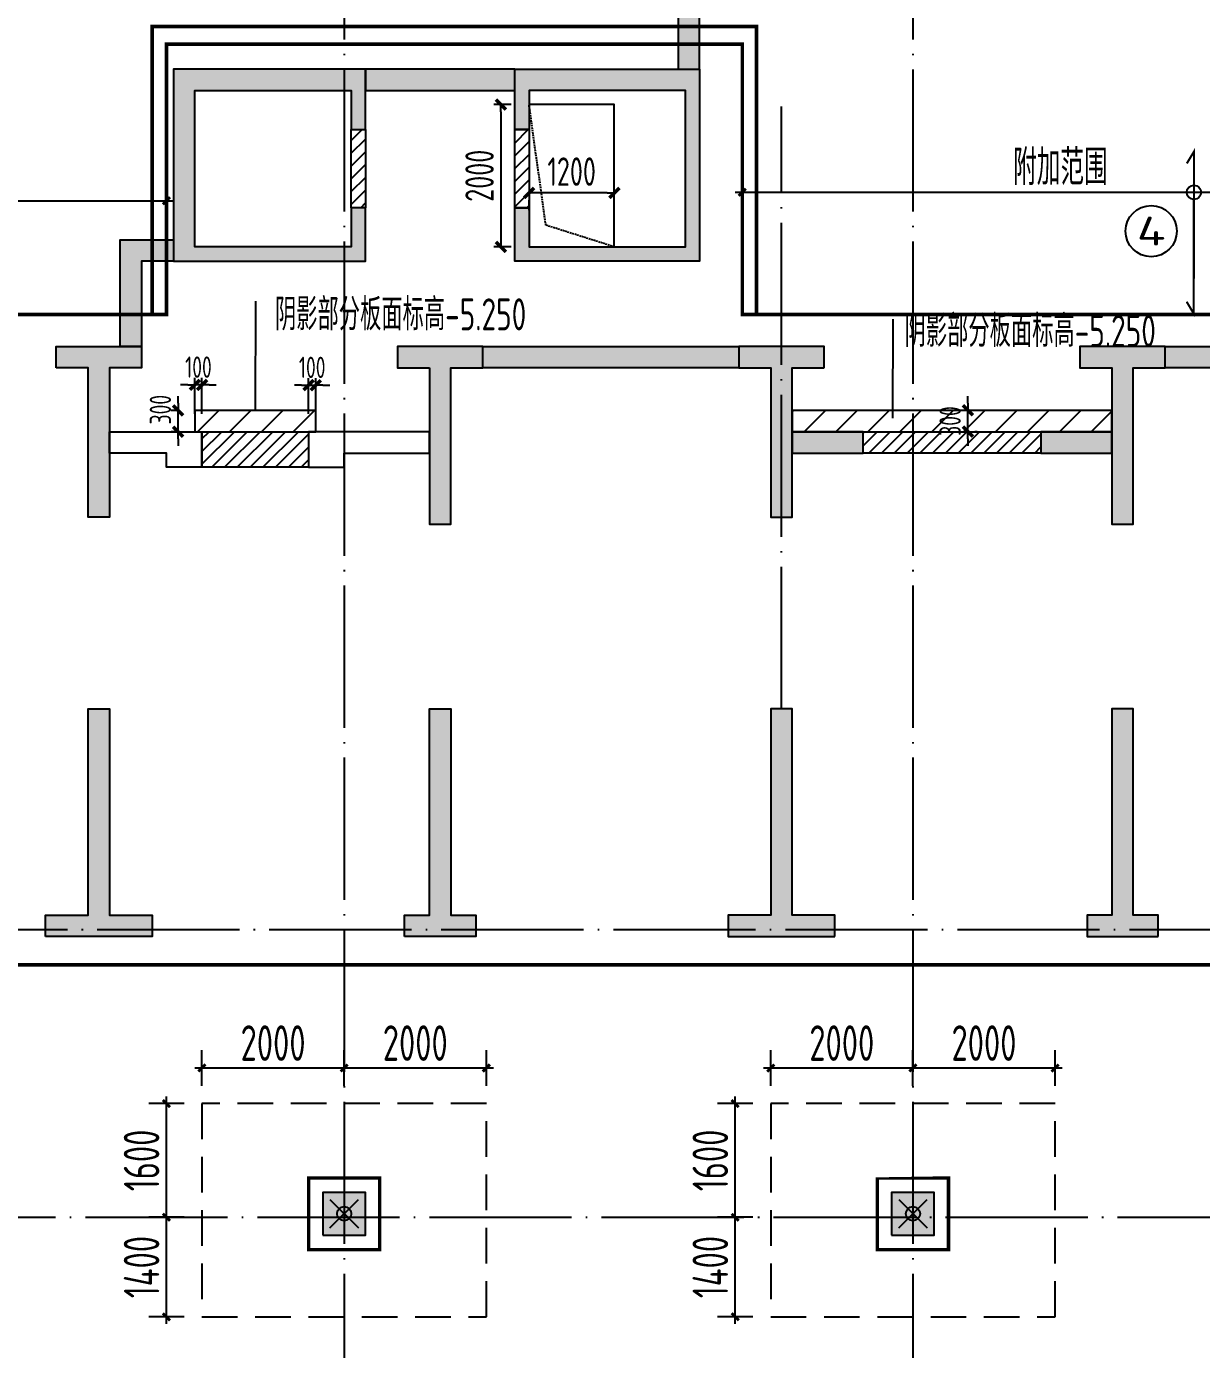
# Model space of a CAD drawing. Extents: x -57409 to 252654, y -8259 to 229119.
# Drawn here: x 177709 to 194238, y 191002 to 209613 of the extents above; entities that cross this region are included whole.
import ezdxf
from ezdxf.enums import TextEntityAlignment as Align

# ---------------------------------------------------------------- set-up
doc = ezdxf.new("R2010")
doc.units = 0
doc.header["$LTSCALE"] = 100
doc.header["$PDMODE"] = 35
doc.header["$PDSIZE"] = 200
for name, pattern in [('DASH', [0.35, 0.25, -0.1]), ('DASHED', [0.75, 0.5, -0.25]), ('DOTE', [2.4200000000000004, 2, -0.2, 0.02, -0.2])]:
    doc.linetypes.add(name, pattern=pattern)
doc.layers.get('0').update_dxf_attribs({"linetype": 'CONTINUOUS'})
doc.layers.get('Defpoints').update_dxf_attribs({"linetype": 'CONTINUOUS'})
for name, color, linetype in [('1508', 2, 'CONTINUOUS'), ('B-TEXT', 3, 'CONTINUOUS'), ('codim', 7, 'CONTINUOUS'), ('COLU', 7, 'CONTINUOUS'), ('CT', 2, 'CONTINUOUS'), ('DIM', 3, 'CONTINUOUS'), ('dim-wall', 7, 'CONTINUOUS'), ('dote', 253, 'DOTE'), ('fd', 2, 'CONTINUOUS'), ('h填实-主楼', 254, 'CONTINUOUS'), ('h填实-柱墙', 254, 'CONTINUOUS'), ('h斜线-墙', 7, 'CONTINUOUS'), ('JSK', 4, 'CONTINUOUS'), ('MK门框', 6, 'CONTINUOUS'), ('WALL', 3, 'CONTINUOUS'), ('wall-主楼', 2, 'CONTINUOUS'), ('wall-开洞', 5, 'CONTINUOUS'), ('Z-AXIS', 3, 'CONTINUOUS'), ('Z-TEXT', 2, 'CONTINUOUS'), ('z柱下板带', 140, 'CONTINUOUS'), ('板底钢筋', 24, 'CONTINUOUS')]:
    doc.layers.add(name, color=color, linetype=linetype)
doc.layers.add('重心计算', color=7, linetype='CONTINUOUS', plot=False)
doc.styles.add('_TCH_AXIS', font='tssdeng.shx', dxfattribs={"width": 0.7, "bigfont": 'tssdchn.shx'})
doc.styles.add('COMPLEX', font='tssdeng.shx', dxfattribs={"width": 0.7, "bigfont": 'tssdchn.shx'})
doc.styles.add('Jgcad-DIM', font='tssdeng.shx', dxfattribs={"width": 0.7, "bigfont": 'tssdchn.shx'})
doc.styles.get("Standard").update_dxf_attribs({"font": 'tssdeng.shx', "width": 0.7, "bigfont": 'tssdchn.shx'})
doc.styles.add('TSSD_Dimension', font='tssdeng.shx', dxfattribs={"width": 0.7})
doc.dimstyles.new('TSSD_100_100$0', dxfattribs={"dimtxt": 300, "dimasz": 100, "dimexe": 100, "dimexo": 250, "dimgap": 100, "dimtad": 1, "dimdec": 0, "dimzin": 0, "dimdsep": 46, "dimtxsty": 'TSSD_Dimension', "dimblk": '_tsdbk', "dimblk1": '_tsdbk', "dimblk2": '_tsdbk', "dimsah": 1, "dimcen": 0, "dimdle": 100, "dimclrt": 7, "dimadec": 0, "dimazin": 0, "dimtfac": 1, "dimtdec": 0, "dimtix": 1, "dimtmove": 2, "dimatfit": 3, "dimldrblk": '_tsdbk', "dimfxl": 1, "dimtolj": 1, "dimtzin": 0, "dimarcsym": 0})
pattern_1 = [(45.00000000000047, (9856.540927073453, 8286.865382204975), (-89.80256121069225, 89.80256121069075), [])]
pattern_2 = [(45, (0, 0), (-224.5064030267288, 224.5064030267288), [])]

# ---------------------------------------------------------------- blocks, each defined once
blk = doc.blocks.new('_ArchTick')
at = {"color": 0, "linetype": 'ByBlock', "const_width": 0.4}
blk.add_lwpolyline([(-0.5, -0.5), (0.5, 0.5)], dxfattribs=at)
blk = doc.blocks.new('*D2142')
at = {"layer": 'codim', "color": 7, "lineweight": -2}
for p, q in [((187927.6411610158, 192862.7230420334), (187427.6411610158, 192862.7230420334)), ((187927.6411610158, 191462.7230420335), (187427.6411610158, 191462.7230420335))]:
    blk.add_line(p, q, dxfattribs=at)
at = {"layer": 'codim', "color": 0, "lineweight": -2}
blk.add_line((187677.6411610158, 191362.7230420335), (187677.6411610158, 192962.7230420334), dxfattribs=at)
at = {"layer": 'Defpoints', "color": 0}
for p in [(187677.6411610158, 192862.7230420334), (188177.6411610158, 192862.7230420334), (188177.6411610158, 191462.7230420335)]:
    blk.add_point(p, dxfattribs=at)
at = {"layer": 'codim', "color": 0, "lineweight": -2, "xscale": 100, "yscale": 100, "zscale": 100}
for p, rotation in [((187677.6411610158, 192862.7230420334), 90), ((187677.6411610158, 191462.7230420335), 270)]:
    blk.add_blockref('_ArchTick', p, dxfattribs=dict(at, rotation=rotation))
at = {"layer": 'codim', "color": 1, "insert": (187327.6411610158, 192162.7230420335), "char_height": 500, "attachment_point": 5, "rotation": 90, "style": 'Jgcad-DIM'}
blk.add_mtext('\\A1;1400', dxfattribs=at)
blk = doc.blocks.new('*D2143')
at = {"layer": 'codim', "color": 0, "lineweight": -2}
blk.add_line((187677.6411610158, 192762.7230420334), (187677.6411610158, 194562.7230420335), dxfattribs=at)
at = {"layer": 'codim', "color": 7, "lineweight": -2}
for p, q in [((187927.6411610158, 194462.7230420335), (187427.6411610158, 194462.7230420335)), ((187927.6411610158, 192862.7230420334), (187427.6411610158, 192862.7230420334))]:
    blk.add_line(p, q, dxfattribs=at)
at = {"layer": 'Defpoints', "color": 0}
for p in [(187677.6411610158, 194462.7230420335), (188177.6411610158, 194462.7230420335), (188177.6411610158, 192862.7230420334)]:
    blk.add_point(p, dxfattribs=at)
at = {"layer": 'codim', "color": 0, "lineweight": -2, "xscale": 100, "yscale": 100, "zscale": 100}
for p, rotation in [((187677.6411610158, 194462.7230420335), 90), ((187677.6411610158, 192862.7230420334), 270)]:
    blk.add_blockref('_ArchTick', p, dxfattribs=dict(at, rotation=rotation))
at = {"layer": 'codim', "color": 1, "insert": (187327.6411610158, 193662.7230420335), "char_height": 500, "attachment_point": 5, "rotation": 90, "style": 'Jgcad-DIM'}
blk.add_mtext('\\A1;1600', dxfattribs=at)
blk = doc.blocks.new('*D2144')
at = {"layer": 'codim', "color": 7, "lineweight": -2}
for p, q in [((188177.6411610158, 194712.7230420335), (188177.6411610158, 195212.7230420335)), ((190177.6411610157, 194712.7230420335), (190177.6411610157, 195212.7230420335))]:
    blk.add_line(p, q, dxfattribs=at)
at = {"layer": 'codim', "color": 0, "lineweight": -2}
blk.add_line((188077.6411610158, 194962.7230420335), (190277.6411610157, 194962.7230420335), dxfattribs=at)
at = {"layer": 'Defpoints', "color": 0}
for p in [(190177.6411610157, 194962.7230420335), (188177.6411610158, 194462.7230420335), (190177.6411610157, 194462.7230420335)]:
    blk.add_point(p, dxfattribs=at)
at = {"layer": 'codim', "color": 0, "lineweight": -2, "xscale": 100, "yscale": 100, "zscale": 100, "rotation": 180}
blk.add_blockref('_ArchTick', (188177.6411610158, 194962.7230420335), dxfattribs=at)
at = {"layer": 'codim', "color": 0, "lineweight": -2, "xscale": 100, "yscale": 100, "zscale": 100}
blk.add_blockref('_ArchTick', (190177.6411610157, 194962.7230420335), dxfattribs=at)
at = {"layer": 'codim', "color": 1, "insert": (189177.6411610158, 195312.7230420335), "char_height": 500, "attachment_point": 5, "style": 'Jgcad-DIM'}
blk.add_mtext('\\A1;2000', dxfattribs=at)
blk = doc.blocks.new('*D2145')
at = {"layer": 'codim', "color": 7, "lineweight": -2}
for p, q in [((190177.6411610157, 194712.7230420335), (190177.6411610157, 195212.7230420335)), ((192177.6411610158, 194712.7230420337), (192177.6411610158, 195212.7230420335))]:
    blk.add_line(p, q, dxfattribs=at)
at = {"layer": 'codim', "color": 0, "lineweight": -2}
blk.add_line((190077.6411610157, 194962.7230420335), (192277.6411610158, 194962.7230420335), dxfattribs=at)
at = {"layer": 'Defpoints', "color": 0}
for p in [(192177.6411610158, 194962.7230420335), (190177.6411610157, 194462.7230420335), (192177.6411610158, 194462.7230420337)]:
    blk.add_point(p, dxfattribs=at)
at = {"layer": 'codim', "color": 0, "lineweight": -2, "xscale": 100, "yscale": 100, "zscale": 100, "rotation": 180}
blk.add_blockref('_ArchTick', (190177.6411610157, 194962.7230420335), dxfattribs=at)
at = {"layer": 'codim', "color": 0, "lineweight": -2, "xscale": 100, "yscale": 100, "zscale": 100}
blk.add_blockref('_ArchTick', (192177.6411610158, 194962.7230420335), dxfattribs=at)
at = {"layer": 'codim', "color": 1, "insert": (191177.6411610158, 195312.7230420335), "char_height": 500, "attachment_point": 5, "style": 'Jgcad-DIM'}
blk.add_mtext('\\A1;2000', dxfattribs=at)
blk = doc.blocks.new('*D2146')
at = {"layer": 'codim', "color": 7, "lineweight": -2}
for p, q in [((179927.6411610147, 192862.723042036), (179427.6411610147, 192862.723042036)), ((179927.6411610147, 191462.7230420362), (179427.6411610147, 191462.7230420362))]:
    blk.add_line(p, q, dxfattribs=at)
at = {"layer": 'codim', "color": 0, "lineweight": -2}
blk.add_line((179677.6411610147, 191362.7230420362), (179677.6411610147, 192962.723042036), dxfattribs=at)
at = {"layer": 'Defpoints', "color": 0}
for p in [(179677.6411610147, 192862.723042036), (180177.6411610147, 192862.723042036), (180177.6411610147, 191462.7230420362)]:
    blk.add_point(p, dxfattribs=at)
at = {"layer": 'codim', "color": 0, "lineweight": -2, "xscale": 100, "yscale": 100, "zscale": 100}
for p, rotation in [((179677.6411610147, 192862.723042036), 90), ((179677.6411610147, 191462.7230420362), 270)]:
    blk.add_blockref('_ArchTick', p, dxfattribs=dict(at, rotation=rotation))
at = {"layer": 'codim', "color": 1, "insert": (179327.6411610147, 192162.7230420361), "char_height": 500, "attachment_point": 5, "rotation": 90, "style": 'Jgcad-DIM'}
blk.add_mtext('\\A1;1400', dxfattribs=at)
blk = doc.blocks.new('*D2147')
at = {"layer": 'codim', "color": 0, "lineweight": -2}
blk.add_line((179677.6411610147, 192762.723042036), (179677.6411610147, 194562.7230420363), dxfattribs=at)
at = {"layer": 'codim', "color": 7, "lineweight": -2}
for p, q in [((179927.6411610147, 194462.7230420363), (179427.6411610147, 194462.7230420363)), ((179927.6411610147, 192862.723042036), (179427.6411610147, 192862.723042036))]:
    blk.add_line(p, q, dxfattribs=at)
at = {"layer": 'Defpoints', "color": 0}
for p in [(179677.6411610147, 194462.7230420363), (180177.6411610147, 194462.7230420363), (180177.6411610147, 192862.723042036)]:
    blk.add_point(p, dxfattribs=at)
at = {"layer": 'codim', "color": 0, "lineweight": -2, "xscale": 100, "yscale": 100, "zscale": 100}
for p, rotation in [((179677.6411610147, 194462.7230420363), 90), ((179677.6411610147, 192862.723042036), 270)]:
    blk.add_blockref('_ArchTick', p, dxfattribs=dict(at, rotation=rotation))
at = {"layer": 'codim', "color": 1, "insert": (179327.6411610147, 193662.7230420361), "char_height": 500, "attachment_point": 5, "rotation": 90, "style": 'Jgcad-DIM'}
blk.add_mtext('\\A1;1600', dxfattribs=at)
blk = doc.blocks.new('*D2148')
at = {"layer": 'codim', "color": 7, "lineweight": -2}
for p, q in [((180177.6411610147, 194712.7230420363), (180177.6411610147, 195212.7230420363)), ((182177.6411610146, 194712.7230420363), (182177.6411610146, 195212.7230420363))]:
    blk.add_line(p, q, dxfattribs=at)
at = {"layer": 'codim', "color": 0, "lineweight": -2}
blk.add_line((180077.6411610147, 194962.7230420363), (182277.6411610146, 194962.7230420363), dxfattribs=at)
at = {"layer": 'Defpoints', "color": 0}
for p in [(182177.6411610146, 194962.7230420363), (180177.6411610147, 194462.7230420363), (182177.6411610146, 194462.7230420363)]:
    blk.add_point(p, dxfattribs=at)
at = {"layer": 'codim', "color": 0, "lineweight": -2, "xscale": 100, "yscale": 100, "zscale": 100, "rotation": 180}
blk.add_blockref('_ArchTick', (180177.6411610147, 194962.7230420363), dxfattribs=at)
at = {"layer": 'codim', "color": 0, "lineweight": -2, "xscale": 100, "yscale": 100, "zscale": 100}
blk.add_blockref('_ArchTick', (182177.6411610146, 194962.7230420363), dxfattribs=at)
at = {"layer": 'codim', "color": 1, "insert": (181177.6411610147, 195312.7230420363), "char_height": 500, "attachment_point": 5, "style": 'Jgcad-DIM'}
blk.add_mtext('\\A1;2000', dxfattribs=at)
blk = doc.blocks.new('*D2149')
at = {"layer": 'codim', "color": 7, "lineweight": -2}
for p, q in [((182177.6411610146, 194712.7230420363), (182177.6411610146, 195212.7230420363)), ((184177.6411610147, 194712.7230420362), (184177.6411610147, 195212.7230420363))]:
    blk.add_line(p, q, dxfattribs=at)
at = {"layer": 'codim', "color": 0, "lineweight": -2}
blk.add_line((182077.6411610146, 194962.7230420363), (184277.6411610147, 194962.7230420363), dxfattribs=at)
at = {"layer": 'Defpoints', "color": 0}
for p in [(184177.6411610147, 194962.7230420363), (182177.6411610146, 194462.7230420363), (184177.6411610147, 194462.7230420362)]:
    blk.add_point(p, dxfattribs=at)
at = {"layer": 'codim', "color": 0, "lineweight": -2, "xscale": 100, "yscale": 100, "zscale": 100, "rotation": 180}
blk.add_blockref('_ArchTick', (182177.6411610146, 194962.7230420363), dxfattribs=at)
at = {"layer": 'codim', "color": 0, "lineweight": -2, "xscale": 100, "yscale": 100, "zscale": 100}
blk.add_blockref('_ArchTick', (184177.6411610147, 194962.7230420363), dxfattribs=at)
at = {"layer": 'codim', "color": 1, "insert": (183177.6411610146, 195312.7230420363), "char_height": 500, "attachment_point": 5, "style": 'Jgcad-DIM'}
blk.add_mtext('\\A1;2000', dxfattribs=at)
blk = doc.blocks.new('_tsdbk')
blk.add_line((-1, 0), (0, 0))
at = {"const_width": 0.5}
blk.add_lwpolyline([(-0.7000000000000001, -0.7000000000000001), (0.7000000000000001, 0.7000000000000001)], dxfattribs=at)
blk = doc.blocks.new('*D2735')
at = {"layer": 'Defpoints', "color": 0}
for p in [(184777.6411610186, 207279.3167105683), (184777.6411610186, 207271.1173894881), (185977.6411610186, 207279.3167105683)]:
    blk.add_point(p, dxfattribs=at)
at = {"layer": 'dim-wall', "color": 0, "lineweight": -2}
for p, q in [((184777.6411610186, 207029.3167105683), (184777.6411610186, 207171.1173894881)), ((185877.6411610186, 207271.1173894881), (184877.6411610186, 207271.1173894881)), ((185977.6411610186, 207029.3167105683), (185977.6411610186, 207171.1173894881))]:
    blk.add_line(p, q, dxfattribs=at)
at = {"layer": 'dim-wall', "color": 0, "lineweight": -2, "xscale": 100, "yscale": 100, "zscale": 100, "rotation": 180}
blk.add_blockref('_tsdbk', (184777.6411610186, 207271.1173894881), dxfattribs=at)
at = {"layer": 'dim-wall', "color": 0, "lineweight": -2, "xscale": 100, "yscale": 100, "zscale": 100}
blk.add_blockref('_tsdbk', (185977.6411610186, 207271.1173894881), dxfattribs=at)
at = {"layer": 'dim-wall', "color": 7, "insert": (185377.6411610186, 207571.1173894881), "char_height": 400, "attachment_point": 5, "style": 'TSSD_Dimension'}
blk.add_mtext('\\A1;1200', dxfattribs=at)
blk = doc.blocks.new('*D2736')
at = {"layer": 'Defpoints', "color": 0}
for p in [(184777.6411610186, 208512.6992255501), (184382.3350782105, 206512.7230420666), (184777.6411610183, 206512.7230420666)]:
    blk.add_point(p, dxfattribs=at)
at = {"layer": 'dim-wall', "color": 0, "lineweight": -2}
for p, q in [((184527.6411610186, 208512.6992255501), (184282.3350782105, 208512.6992255501)), ((184382.3350782105, 208412.6992255501), (184382.3350782105, 206612.7230420666)), ((184527.6411610183, 206512.7230420666), (184282.3350782105, 206512.7230420666))]:
    blk.add_line(p, q, dxfattribs=at)
at = {"layer": 'dim-wall', "color": 0, "lineweight": -2, "xscale": 100, "yscale": 100, "zscale": 100}
for p, rotation in [((184382.3350782105, 208512.6992255501), 90), ((184382.3350782105, 206512.7230420666), 270)]:
    blk.add_blockref('_tsdbk', p, dxfattribs=dict(at, rotation=rotation))
at = {"layer": 'dim-wall', "color": 7, "insert": (184082.3350782105, 207512.7111338083), "char_height": 400, "attachment_point": 5, "rotation": 90, "style": 'TSSD_Dimension'}
blk.add_mtext('\\A1;2000', dxfattribs=at)
blk = doc.blocks.new('*D2926')
at = {"layer": 'Defpoints', "color": 0}
for p in [(181777.5502516009, 204567.6884245728), (181677.6411610187, 203912.7230420701), (181777.5502516009, 203912.72304207)]:
    blk.add_point(p, dxfattribs=at)
at = {"layer": 'DIM', "color": 0, "lineweight": -2}
for p, q in [((181577.6411610187, 204567.6884245728), (181477.6411610187, 204567.6884245728)), ((181677.6411610187, 204162.7230420701), (181677.6411610187, 204667.6884245728)), ((181677.6411610187, 204567.6884245728), (181777.5502516009, 204567.6884245728)), ((181777.5502516009, 204162.72304207), (181777.5502516009, 204667.6884245728)), ((181877.5502516009, 204567.6884245728), (181977.5502516009, 204567.6884245728))]:
    blk.add_line(p, q, dxfattribs=at)
at = {"layer": 'DIM', "color": 0, "lineweight": -2, "xscale": 100, "yscale": 100, "zscale": 100}
blk.add_blockref('_tsdbk', (181677.6411610187, 204567.6884245728), dxfattribs=at)
at = {"layer": 'DIM', "color": 0, "lineweight": -2, "xscale": 100, "yscale": 100, "zscale": 100, "rotation": 180}
blk.add_blockref('_tsdbk', (181777.5502516009, 204567.6884245728), dxfattribs=at)
at = {"layer": 'DIM', "color": 7, "insert": (181727.5957063098, 204817.6884245728), "char_height": 300, "attachment_point": 5, "style": 'TSSD_Dimension'}
blk.add_mtext('\\A1;100', dxfattribs=at)
blk = doc.blocks.new('*D2927')
at = {"layer": 'Defpoints', "color": 0}
for p in [(180077.553705992, 204571.3334985608), (180077.553705992, 203912.7230420685), (180177.6411610177, 203912.6695060404)]:
    blk.add_point(p, dxfattribs=at)
at = {"layer": 'DIM', "color": 0, "lineweight": -2}
for p, q in [((179977.553705992, 204571.3334985608), (179877.553705992, 204571.3334985608)), ((180077.553705992, 204162.7230420685), (180077.553705992, 204671.3334985608)), ((180177.6411610177, 204571.3334985608), (180077.553705992, 204571.3334985608)), ((180177.6411610177, 204162.6695060404), (180177.6411610177, 204671.3334985608)), ((180277.6411610177, 204571.3334985608), (180377.6411610177, 204571.3334985608))]:
    blk.add_line(p, q, dxfattribs=at)
at = {"layer": 'DIM', "color": 0, "lineweight": -2, "xscale": 100, "yscale": 100, "zscale": 100}
blk.add_blockref('_tsdbk', (180077.553705992, 204571.3334985608), dxfattribs=at)
at = {"layer": 'DIM', "color": 0, "lineweight": -2, "xscale": 100, "yscale": 100, "zscale": 100, "rotation": 180}
blk.add_blockref('_tsdbk', (180177.6411610177, 204571.3334985608), dxfattribs=at)
at = {"layer": 'DIM', "color": 7, "insert": (180127.5974335049, 204821.3334985608), "char_height": 300, "attachment_point": 5, "style": 'TSSD_Dimension'}
blk.add_mtext('\\A1;100', dxfattribs=at)
blk = doc.blocks.new('*D2928')
at = {"layer": 'Defpoints', "color": 0}
for p in [(179842.4792333404, 204212.668352464), (180077.553705992, 204212.668352464), (180077.553705992, 203912.7230420685)]:
    blk.add_point(p, dxfattribs=at)
at = {"layer": 'DIM', "color": 0, "lineweight": -2}
for p, q in [((179842.4792333404, 204312.668352464), (179842.4792333404, 204412.668352464)), ((179827.553705992, 204212.668352464), (179742.4792333404, 204212.668352464)), ((179842.4792333404, 203912.7230420685), (179842.4792333404, 204212.668352464)), ((179827.553705992, 203912.7230420685), (179742.4792333404, 203912.7230420685)), ((179842.4792333404, 203812.7230420685), (179842.4792333404, 203712.7230420685))]:
    blk.add_line(p, q, dxfattribs=at)
at = {"layer": 'DIM', "color": 0, "lineweight": -2, "xscale": 100, "yscale": 100, "zscale": 100}
for p, rotation in [((179842.4792333404, 204212.668352464), 270), ((179842.4792333404, 203912.7230420685), 90)]:
    blk.add_blockref('_tsdbk', p, dxfattribs=dict(at, rotation=rotation))
at = {"layer": 'DIM', "color": 7, "insert": (179592.4792333403, 204222.6542866388), "char_height": 300, "attachment_point": 5, "rotation": 90, "style": 'TSSD_Dimension'}
blk.add_mtext('\\A1;300', dxfattribs=at)
blk = doc.blocks.new('*D2929')
at = {"layer": 'Defpoints', "color": 0}
for p in [(190833.6354686798, 204212.6969083165), (190951.1495421724, 204212.6969083165), (190833.6354687847, 203912.7230420688)]:
    blk.add_point(p, dxfattribs=at)
at = {"layer": 'DIM', "color": 0, "lineweight": -2}
for p, q in [((190951.1495421724, 204312.6969083165), (190951.1495421724, 204412.6969083165)), ((190951.1495421724, 203912.7230420688), (190951.1495421724, 204212.6969083165)), ((191083.6354686798, 204212.6969083165), (191051.1495421724, 204212.6969083165)), ((190951.1495421724, 203812.7230420688), (190951.1495421724, 203712.7230420688)), ((191083.6354687847, 203912.7230420688), (191051.1495421724, 203912.7230420688))]:
    blk.add_line(p, q, dxfattribs=at)
at = {"layer": 'DIM', "color": 0, "lineweight": -2, "xscale": 100, "yscale": 100, "zscale": 100}
for p, rotation in [((190951.1495421724, 204212.6969083165), 270), ((190951.1495421724, 203912.7230420688), 90)]:
    blk.add_blockref('_tsdbk', p, dxfattribs=dict(at, rotation=rotation))
at = {"layer": 'DIM', "color": 7, "insert": (190701.1495421724, 204062.7099751927), "char_height": 300, "attachment_point": 5, "rotation": 90, "style": 'TSSD_Dimension'}
blk.add_mtext('\\A1;300', dxfattribs=at)
blk = doc.blocks.new('*D2957')
at = {"layer": 'codim', "color": 7, "lineweight": -2}
for p, q in [((179677.6411610176, 207192.6816912352), (179677.6411610176, 207410.7815844354)), ((170727.6411610177, 206956.6977257298), (170727.6411610177, 206910.7815844354))]:
    blk.add_line(p, q, dxfattribs=at)
at = {"layer": 'codim', "color": 0, "lineweight": -2}
blk.add_line((170627.6411610177, 207160.7815844354), (179777.6411610176, 207160.7815844354), dxfattribs=at)
at = {"layer": 'Defpoints', "color": 0}
for p in [(170727.6411610177, 207206.6977257298), (179677.6411610176, 207160.7815844354), (179677.6411610176, 206942.6816912352)]:
    blk.add_point(p, dxfattribs=at)
at = {"layer": 'codim', "color": 0, "lineweight": -2, "xscale": 100, "yscale": 100, "zscale": 100, "rotation": 180}
blk.add_blockref('_ArchTick', (170727.6411610177, 207160.7815844354), dxfattribs=at)
at = {"layer": 'codim', "color": 0, "lineweight": -2, "xscale": 100, "yscale": 100, "zscale": 100}
blk.add_blockref('_ArchTick', (179677.6411610176, 207160.7815844354), dxfattribs=at)
at = {"layer": 'codim', "color": 1, "insert": (175202.6411610176, 207510.7815844354), "char_height": 500, "attachment_point": 5, "style": 'Jgcad-DIM'}
blk.add_mtext('\\A1;\\A1;附加范围', dxfattribs=at)
blk = doc.blocks.new('_AXISO')
blk.add_circle((2.273736754432321e-13, -5.684341886080801e-14), 0.5)
at = {"layer": 'B-TEXT', "style": 'COMPLEX', "width": 1.450892857142857}
blk.add_attdef('A', text='', height=0.56, dxfattribs=at).set_placement((0.2493750000001, -0.2800000000000296), (0.7493750000001, -0.2800000000000296), align=Align.FIT)
blk = doc.blocks.new('*D2958')
at = {"layer": 'codim', "color": 7, "lineweight": -2}
for p, q in [((196727.6411610174, 207312.1219753486), (196727.6411610174, 207530.2218685488)), ((187777.6411610176, 207076.1380098432), (187777.6411610176, 207030.2218685488))]:
    blk.add_line(p, q, dxfattribs=at)
at = {"layer": 'codim', "color": 0, "lineweight": -2}
blk.add_line((187677.6411610176, 207280.2218685488), (196827.6411610174, 207280.2218685488), dxfattribs=at)
at = {"layer": 'Defpoints', "color": 0}
for p in [(187777.6411610176, 207326.1380098432), (196727.6411610174, 207280.2218685488), (196727.6411610174, 207062.1219753486)]:
    blk.add_point(p, dxfattribs=at)
at = {"layer": 'codim', "color": 0, "lineweight": -2, "xscale": 100, "yscale": 100, "zscale": 100, "rotation": 180}
blk.add_blockref('_ArchTick', (187777.6411610176, 207280.2218685488), dxfattribs=at)
at = {"layer": 'codim', "color": 0, "lineweight": -2, "xscale": 100, "yscale": 100, "zscale": 100}
blk.add_blockref('_ArchTick', (196727.6411610174, 207280.2218685488), dxfattribs=at)
at = {"layer": 'codim', "color": 1, "insert": (192252.6411610175, 207630.2218685488), "char_height": 500, "attachment_point": 5, "style": 'Jgcad-DIM'}
blk.add_mtext('\\A1;\\A1;附加范围', dxfattribs=at)

msp = doc.modelspace()

# ---------------------------------------------------------------- hatches: boundary and pattern name
at = {"layer": 'fd'}
h = msp.add_hatch(dxfattribs=at)
h.set_pattern_fill('ANSI31', color=183, scale=100, style=0)
h.set_pattern_definition(pattern_2)
h.paths.add_polyline_path([(181777.5502516014, 204212.6879463813), (180077.5502488656, 204212.6683524241), (180077.5537066224, 203912.6683524444), (181777.5537093586, 203912.6879464016)])
h = msp.add_hatch(dxfattribs=at)
h.set_pattern_fill('ANSI31', color=183, scale=100, style=0)
h.set_pattern_definition(pattern_2)
h.paths.add_polyline_path([(188477.5329699765, 203912.6969074926), (192977.5474536039, 203912.6969090663), (192977.5474534991, 204212.6969090663), (188477.5329698717, 204212.6969074926)])
at = {"layer": 'h填实-主楼'}
for points in [[(182277.641161017, 208162.7230420701), (182477.6411610177, 208162.7230420694), (182477.6411610177, 209012.7230420703), (179777.6411610195, 209012.7230420717), (179777.6411610177, 206312.7230420696), (182477.6411610147, 206312.7230420713), (182477.6411610176, 207062.7230420705), (182277.6411610176, 207062.7230420715), (182277.6411610147, 206512.7230420715), (180077.6411610174, 206512.7230420723), (180077.6411610171, 208712.723042071), (182277.6411610168, 208712.723042071)], [(184777.6411610203, 208162.7230420718), (184577.6411610192, 208162.7230420696), (184577.6411610203, 209012.7230420691), (187177.6411610205, 209012.7230420691), (187177.6411610178, 206312.7230420713), (184577.6411610215, 206312.7230420713), (184577.6411610187, 207062.7230420707), (184777.6411610215, 207062.7230420726), (184777.6411610169, 206512.7230420715), (186977.6411610187, 206512.7230420712), (186977.6411610177, 208712.723042072), (184777.6411610176, 208712.7230420715)], [(178127.6411610192, 204812.7230420717), (178127.6411610176, 205112.7230420714), (179327.6411610196, 205112.7230420706), (179327.6411610178, 204812.7230420723), (178877.6411610171, 204812.7230420711), (178877.6411610204, 202712.7230420706), (178577.6411610185, 202712.7230420704), (178577.6411610176, 204812.7230420721)], [(183377.6411610178, 204812.7230420725), (183377.6411610169, 202612.7230420685), (183677.6411610185, 202612.7230420694), (183677.6411610166, 204812.7230420725), (184127.6411610195, 204812.7230420722), (184127.6411610196, 205112.7230420696), (182927.6411610192, 205112.7230420696), (182927.6411610198, 204812.7230420715)], [(188927.6411610177, 204812.7230420706), (188927.6411610175, 205112.7230420708), (187727.6411610187, 205112.7230420697), (187727.6411610187, 204812.7230420708), (188177.6411610188, 204812.7230420703), (188177.6411610197, 202712.7230420712), (188477.6411610173, 202712.7230420696), (188477.6411610188, 204812.7230420713)], [(193727.641161021, 204812.7230420698), (193727.6411610208, 205112.7230420726), (192527.6411610155, 205112.7230420689), (192527.6411610167, 204812.7230420723), (192977.6411610178, 204812.7230420714), (192977.6411610189, 202612.7230420699), (193277.6411610187, 202612.7230420697), (193277.6411610197, 204812.7230420729)], [(177977.6411610177, 196812.7230420706), (177977.6411610176, 197112.7230420707), (178577.6411610167, 197112.7230420708), (178577.6411610171, 200012.7230420713), (178877.6411610166, 200012.7230420711), (178877.641161018, 197112.72304207), (179477.6411610189, 197112.7230420712), (179477.6411610171, 196812.7230420683)], [(183027.6411610182, 196812.7230420704), (183027.6411610167, 197112.7230420722), (183377.641161018, 197112.7230420703), (183377.6411610202, 200012.723042069), (183677.6411610187, 200012.7230420714), (183677.6411610176, 197112.7230420699), (184027.6411610188, 197112.7230420696), (184027.6411610177, 196812.7230420703)], [(189077.6411610181, 196812.7230420692), (189077.6411610183, 197112.7230420701), (188477.6411610176, 197112.7230420718), (188477.6411610177, 200012.7230420703), (188177.6411610189, 200012.7230420703), (188177.6411610194, 197112.7230420723), (187577.641161019, 197112.723042071), (187577.6411610177, 196812.7230420693)], [(193627.6411610167, 196812.7230420712), (193627.6411610177, 197112.7230420712), (193277.6411610176, 197112.7230420689), (193277.6411610188, 200012.7230420712), (192977.6411610204, 200012.723042071), (192977.6411610202, 197112.7230420703), (192627.6411610191, 197112.7230420711), (192627.6411610182, 196812.7230420713)]]:
    msp.add_hatch(color=256, dxfattribs=at).paths.add_polyline_path(points)
at = {"layer": 'h填实-柱墙'}
for points in [[(178977.6411610166, 211112.7230420846), (186877.6411610175, 211112.7230420727), (186877.6411610181, 209012.7230420696), (187177.6411610156, 209012.7230420699), (187177.6411610167, 211462.7230420722), (178977.6411610165, 211462.7230420843)], [(182477.6411610181, 208712.7230420714), (184577.6411610203, 208712.7230420718), (184577.6411610212, 209012.7230420705), (182477.6411610177, 209012.7230420703)], [(179777.6411610181, 206612.7230420558), (179777.6411610177, 206312.7230420549), (179327.6411610196, 206312.723042055), (179327.6411610185, 205112.7230420704), (179027.641161018, 205112.7230420708), (179027.6411610213, 206612.7230420563)], [(187727.6411610187, 204812.7230420708), (184127.6411610196, 204812.7230420703), (184127.6411610196, 205112.7230420696), (187727.6411610178, 205112.7230420707)], [(193727.6411610208, 205112.7230420726), (197327.6411610171, 205112.723042071), (197327.6411610176, 204812.7230420714), (193727.6411610202, 204812.7230420706)], [(188477.6411610185, 203612.7230420711), (189477.6411610195, 203612.7230420719), (189477.6411610198, 203912.7230420686), (188477.6411610173, 203912.7230420696)], [(191977.6411610171, 203612.7230420743), (192977.6411610195, 203612.7230420746), (192977.6411610184, 203912.7230420725), (191977.6411610156, 203912.7230420727)], [(181877.6411610144, 192612.7230420682), (182477.6411610152, 192612.7230420689), (182477.6411610168, 193212.7230420708), (181877.6411610155, 193212.7230420696)], [(189877.6411610156, 192612.7230420684), (190477.6411610161, 192612.7230420691), (190477.641161018, 193212.7230420706), (189877.6411610163, 193212.7230420699)]]:
    msp.add_hatch(color=256, dxfattribs=at).paths.add_polyline_path(points)
at = {"layer": 'h斜线-墙'}
h = msp.add_hatch(dxfattribs=at)
h.set_pattern_fill('ANSI31', color=256, scale=39.99999999999999, angle=4.80263756900991e-13, style=0)
h.set_pattern_definition(pattern_1)
h.paths.add_polyline_path([(182277.641161017, 208162.7230420701), (182477.6411610177, 208162.7230420694), (182477.6411610176, 207062.7230420705), (182277.6411610176, 207062.7230420715)])
h = msp.add_hatch(dxfattribs=at)
h.set_pattern_fill('ANSI31', color=256, scale=39.99999999999999, angle=4.80263756900991e-13, style=0)
h.set_pattern_definition(pattern_1)
h.paths.add_polyline_path([(184577.6411610192, 208162.7230420696), (184777.6411610203, 208162.7230420718), (184777.6411610215, 207062.7230420726), (184577.6411610187, 207062.7230420707)])
h = msp.add_hatch(dxfattribs=at)
h.set_pattern_fill('ANSI31', color=256, scale=39.99999999999999, angle=4.80263756900991e-13, style=0)
h.set_pattern_definition([(45.00000000000047, (9256.540927073453, 8286.865382204975), (-89.80256121069225, 89.80256121069075), [])])
h.paths.add_polyline_path([(180177.6411610185, 203912.7230420686), (181677.6411610187, 203912.7230420701), (181677.6411610187, 203412.7230420713), (180177.6411610185, 203412.7230420705)])
h = msp.add_hatch(dxfattribs=at)
h.set_pattern_fill('ANSI31', color=256, scale=39.99999999999999, angle=4.80263756900991e-13, style=0)
h.set_pattern_definition(pattern_1)
h.paths.add_polyline_path([(189477.6411610198, 203912.7230420686), (191977.6411610159, 203912.723042069), (191977.6411610171, 203612.7230420743), (189477.6411610208, 203612.723042074)])

# ---------------------------------------------------------------- linework, layer by layer
at = {"layer": '1508', "color": 1, "const_width": 50}
msp.add_lwpolyline([(162727.6411610178, 196412.7230420692), (204727.6411610178, 196412.7230420692), (204727.6411610178, 201512.7230420692), (208827.6411415695, 201512.7230391909), (208827.6411415695, 201512.7230391909), (208827.6411415695, 201512.7230391909), (208827.6411427163, 210912.7230391909), (208827.6411427163, 210912.7230391909), (208827.6411427163, 210912.7230391909), (204027.6411610178, 210912.7230420692), (204027.6411610178, 211712.7230420692), (200427.6411610178, 211712.7230420692), (200427.6411610178, 209812.7230420692), (196727.6411610178, 209812.7230420692), (196727.6411610178, 205562.7230420692), (187977.6411610178, 205562.7230420692), (187977.6411610178, 209612.7230420715), (179477.6411610178, 209612.7230420715), (179477.6411610178, 205562.7230420692), (170727.6411610178, 205562.7230420692)], dxfattribs=at)
at = {"layer": 'codim'}
msp.add_circle((194130.5348391924, 207280.2218685488), 100.7572673065381, dxfattribs=at)
at = {"layer": 'COLU'}
for points in [[(181877.6411610144, 192612.7230420682), (182477.6411610152, 192612.7230420689), (182477.6411610168, 193212.7230420708), (181877.6411610155, 193212.7230420696)], [(189877.6411610156, 192612.7230420684), (190477.6411610161, 192612.7230420691), (190477.641161018, 193212.7230420706), (189877.6411610163, 193212.7230420699)]]:
    msp.add_lwpolyline(points, close=True, dxfattribs=at)
at = {"layer": 'CT', "const_width": 49.99999999999999}
msp.add_lwpolyline([(162727.6411610177, 196412.723042069), (204727.6411610177, 196412.7230420693), (204727.6411610177, 201512.7230420691), (208827.6411415694, 201512.7230391908), (208827.6411415694, 201512.7230391908), (208827.6411415694, 201512.7230391908), (208827.641142716, 210912.723039191), (208827.641142716, 210912.723039191), (208827.641142716, 210912.723039191), (204027.6411610176, 210912.723042069), (204027.6411610177, 211712.7230420692), (200427.6411610178, 211712.7230420692), (200427.6411610178, 209812.723042069), (196727.6411610177, 209812.7230420691), (196727.6411610177, 205562.7230420691), (187777.6411610176, 205562.7230420692), (187777.6411610175, 209362.7230420715), (179677.6411610175, 209362.7230420715), (179677.6411610176, 205562.7230420691), (170727.6411610177, 205562.7230420691)], dxfattribs=at)
for points in [[(181677.6411610163, 192412.7230420689), (182677.6411610162, 192412.72304207), (182677.6411610146, 193412.7230420703), (181677.6411610148, 193412.7230420685)], [(189677.6411610176, 192412.7230420691), (190677.6411610175, 192412.7230420705), (190677.6411610159, 193412.7230420704), (189677.6411610159, 193412.7230420689)]]:
    msp.add_lwpolyline(points, close=True, dxfattribs=at)
at = {"layer": 'dote', "ltscale": 10}
for p, q in [((182177.6411610159, 218687.8779629264), (182177.6411610133, 159062.7230420391)), ((190177.6411610152, 218687.877962926), (190177.6411610169, 147362.7230420377)), ((188327.6411610183, 200012.7230420703), (188327.6411610183, 208486.5569318933)), ((154504.327196333, 196912.7230421217), (220188.2151759732, 196912.7230421249)), ((50277.64116102032, 192862.7230420771), (219938.2151759664, 192862.7230420242))]:
    msp.add_line(p, q, dxfattribs=at)
at = {"layer": 'fd', "color": 183}
for p, q in [((180930.6933372784, 205746.4373276473), (180927.5502502335, 204212.6781494027)), ((189896.7183153805, 204102.1466829884), (189899.5782272831, 205497.7224551736))]:
    msp.add_line(p, q, dxfattribs=at)
for points in [[(181777.5502516014, 204212.6879463813), (180077.5502488656, 204212.6683524241), (180077.5537066224, 203912.6683524444), (181777.5502516009, 203912.6879464005)], [(188477.5329699765, 203912.6969074926), (192977.5474536039, 203912.6969090663), (192977.5474534991, 204212.6969090663), (188477.5329698717, 204212.6969074926)]]:
    msp.add_lwpolyline(points, close=True, dxfattribs=at)
at = {"layer": 'JSK'}
msp.add_lwpolyline([(185977.6411610186, 206512.699225551), (185977.6411610186, 208512.699225551), (184777.6411610186, 208512.6992255501), (184777.6411610186, 206512.6992255501)], close=True, dxfattribs=at)
at = {"layer": 'JSK', "linetype": 'DASH'}
msp.add_lwpolyline([(185977.6411610195, 206512.6992255519), (185015.6241466045, 206817.1769131771), (184777.641161013, 208512.6992255517)], dxfattribs=at)
at = {"layer": 'MK门框'}
for points in [[(180177.6411610185, 203912.7230420686), (181677.6411610187, 203912.7230420701), (181677.6411610187, 203412.7230420713), (180177.6411610185, 203412.7230420705)], [(189477.6411610198, 203912.7230420686), (191977.6411610159, 203912.723042069), (191977.6411610171, 203612.7230420743), (189477.6411610208, 203612.723042074)]]:
    msp.add_lwpolyline(points, close=True, dxfattribs=at)
at = {"layer": 'WALL'}
for points in [[(178977.6411610166, 211112.7230420846), (186877.6411610175, 211112.7230420727), (186877.6411610181, 209012.7230420696), (187177.6411610156, 209012.7230420699), (187177.6411610167, 211462.7230420722), (178977.6411610165, 211462.7230420843)], [(182477.6411610181, 208712.7230420714), (184577.6411610203, 208712.7230420718), (184577.6411610212, 209012.7230420705), (182477.6411610177, 209012.7230420703)], [(179777.6411610181, 206612.7230420558), (179777.6411610177, 206312.7230420549), (179327.6411610196, 206312.723042055), (179327.6411610185, 205112.7230420704), (179027.641161018, 205112.7230420708), (179027.6411610213, 206612.7230420563)], [(187727.6411610187, 204812.7230420708), (184127.6411610196, 204812.7230420703), (184127.6411610196, 205112.7230420696), (187727.6411610178, 205112.7230420707)], [(193727.6411610208, 205112.7230420726), (197327.6411610171, 205112.723042071), (197327.6411610176, 204812.7230420714), (193727.6411610202, 204812.7230420706)], [(188477.6411610185, 203612.7230420711), (189477.6411610195, 203612.7230420719), (189477.6411610198, 203912.7230420686), (188477.6411610173, 203912.7230420696)], [(191977.6411610171, 203612.7230420743), (192977.6411610195, 203612.7230420746), (192977.6411610184, 203912.7230420725), (191977.6411610156, 203912.7230420727)]]:
    msp.add_lwpolyline(points, close=True, dxfattribs=at)
for points in [[(180177.6411610185, 203912.7230420686), (180177.6411610175, 203412.7230420698), (179677.641161018, 203412.7230420699), (179677.6411610176, 203612.7230420613), (178877.6411610188, 203612.7230420614), (178877.6411610187, 203912.7230420636), (180177.6411610177, 203912.7230420689), (180177.6411610187, 203612.7230420604)], [(181677.6411610177, 203912.7230420707), (181677.6411610187, 203412.7230420715), (182177.6411610182, 203412.7230420719), (182177.6411610185, 203612.723042063), (183377.6411610173, 203612.7230420643), (183377.6411610169, 203912.723042067), (181677.6411610187, 203912.7230420701), (181677.6411610177, 203612.7230420622)]]:
    msp.add_lwpolyline(points, dxfattribs=at)
at = {"layer": 'wall-主楼'}
for points in [[(182277.641161017, 208162.7230420701), (182477.6411610177, 208162.7230420694), (182477.6411610177, 209012.7230420703), (179777.6411610195, 209012.7230420717), (179777.6411610177, 206312.7230420696), (182477.6411610147, 206312.7230420713), (182477.6411610176, 207062.7230420705), (182277.6411610176, 207062.7230420715), (182277.6411610147, 206512.7230420715), (180077.6411610174, 206512.7230420723), (180077.6411610171, 208712.723042071), (182277.6411610168, 208712.723042071)], [(184777.6411610203, 208162.7230420718), (184577.6411610192, 208162.7230420696), (184577.6411610203, 209012.7230420691), (187177.6411610205, 209012.7230420691), (187177.6411610178, 206312.7230420713), (184577.6411610215, 206312.7230420713), (184577.6411610187, 207062.7230420707), (184777.6411610215, 207062.7230420726), (184777.6411610169, 206512.7230420715), (186977.6411610187, 206512.7230420712), (186977.6411610177, 208712.723042072), (184777.6411610176, 208712.7230420715)], [(178127.6411610192, 204812.7230420717), (178127.6411610176, 205112.7230420714), (179327.6411610196, 205112.7230420706), (179327.6411610178, 204812.7230420723), (178877.6411610171, 204812.7230420711), (178877.6411610204, 202712.7230420706), (178577.6411610185, 202712.7230420704), (178577.6411610176, 204812.7230420721)], [(183377.6411610178, 204812.7230420725), (183377.6411610169, 202612.7230420685), (183677.6411610185, 202612.7230420694), (183677.6411610166, 204812.7230420725), (184127.6411610195, 204812.7230420722), (184127.6411610196, 205112.7230420696), (182927.6411610192, 205112.7230420696), (182927.6411610198, 204812.7230420715)], [(188927.6411610177, 204812.7230420706), (188927.6411610175, 205112.7230420708), (187727.6411610187, 205112.7230420697), (187727.6411610187, 204812.7230420708), (188177.6411610188, 204812.7230420703), (188177.6411610197, 202712.7230420712), (188477.6411610173, 202712.7230420696), (188477.6411610188, 204812.7230420713)], [(193727.641161021, 204812.7230420698), (193727.6411610208, 205112.7230420726), (192527.6411610155, 205112.7230420689), (192527.6411610167, 204812.7230420723), (192977.6411610178, 204812.7230420714), (192977.6411610189, 202612.7230420699), (193277.6411610187, 202612.7230420697), (193277.6411610197, 204812.7230420729)], [(177977.6411610177, 196812.7230420706), (177977.6411610176, 197112.7230420707), (178577.6411610167, 197112.7230420708), (178577.6411610171, 200012.7230420713), (178877.6411610166, 200012.7230420711), (178877.641161018, 197112.72304207), (179477.6411610189, 197112.7230420712), (179477.6411610171, 196812.7230420683)], [(183027.6411610182, 196812.7230420704), (183027.6411610167, 197112.7230420722), (183377.641161018, 197112.7230420703), (183377.6411610202, 200012.723042069), (183677.6411610187, 200012.7230420714), (183677.6411610176, 197112.7230420699), (184027.6411610188, 197112.7230420696), (184027.6411610177, 196812.7230420703)], [(189077.6411610181, 196812.7230420692), (189077.6411610183, 197112.7230420701), (188477.6411610176, 197112.7230420718), (188477.6411610177, 200012.7230420703), (188177.6411610189, 200012.7230420703), (188177.6411610194, 197112.7230420723), (187577.641161019, 197112.723042071), (187577.6411610177, 196812.7230420693)], [(193627.6411610167, 196812.7230420712), (193627.6411610177, 197112.7230420712), (193277.6411610176, 197112.7230420689), (193277.6411610188, 200012.7230420712), (192977.6411610204, 200012.723042071), (192977.6411610202, 197112.7230420703), (192627.6411610191, 197112.7230420711), (192627.6411610182, 196812.7230420713)]]:
    msp.add_lwpolyline(points, close=True, dxfattribs=at)
at = {"layer": 'wall-开洞'}
for points in [[(182277.641161017, 208162.7230420701), (182477.6411610177, 208162.7230420694), (182477.6411610176, 207062.7230420705), (182277.6411610176, 207062.7230420715)], [(184577.6411610192, 208162.7230420696), (184777.6411610203, 208162.7230420718), (184777.6411610215, 207062.7230420726), (184577.6411610187, 207062.7230420707)]]:
    msp.add_lwpolyline(points, close=True, dxfattribs=at)
at = {"layer": 'z柱下板带', "linetype": 'DASHED', "ltscale": 10}
for points in [[(180177.641161015, 191462.7230421079), (184177.641161015, 191462.7230421079), (184177.641161015, 194462.7230421079), (180177.641161015, 194462.7230421079)], [(188177.6411610163, 191462.7230421081), (192177.6411610163, 191462.7230421081), (192177.6411610163, 194462.7230421081), (188177.6411610163, 194462.7230421081)]]:
    msp.add_lwpolyline(points, close=True, dxfattribs=at)
at = {"layer": '板底钢筋', "const_width": 29.99999999999999}
msp.add_lwpolyline([(194027.9439650837, 205741.0607565713), (194127.6632878496, 205574.2254965471), (194131.4990296182, 207853.0499924283), (194031.2186357027, 207686.5513740671)], dxfattribs=at)
at = {"layer": '重心计算', "color": 5}
for p in [(182177.6411610155, 192912.7230420694), (182177.6411610155, 192912.7230420694), (190177.6411610165, 192912.7230420696), (190177.6411610165, 192912.7230420696)]:
    msp.add_point(p, dxfattribs=at)

# ---------------------------------------------------------------- block references
at = {"layer": 'Z-TEXT'}
ref = msp.add_blockref('_AXISO', (193529.5507011219, 206734.2169509401), dxfattribs=dict(at, xscale=720.0000000000074, yscale=720, zscale=720, rotation=359.9996457873608))
ref.add_attrib('A', '4', dxfattribs={"layer": 'Z-AXIS', "color": 7, "height": 407.2935059634514, "rotation": 359.9996457873642, "style": '_TCH_AXIS', "width": 1.733333333331945}).set_placement((193325.9026891641, 206530.5714569423), (193733.1961951194, 206530.5689389818), align=Align.FIT)

# ---------------------------------------------------------------- texts
at = {"layer": 'fd', "color": 183, "width": 0.699999988079071}
for p in [(182971.6092251225, 205338.0357186799), (191827.9822417939, 205104.9761832493)]:
    msp.add_text('阴影部分板面标高-5.250', height=450, dxfattribs=at).set_placement(p, align=Align.CENTER)

# ---------------------------------------------------------------- dimensions: what is measured, and where the dimension line sits
at = {"layer": 'codim'}
for base, p1, p2, picture, middle in [((196727.6411610174, 207280.2218685488), (187777.6411610176, 207326.1380098432), (196727.6411610174, 207062.1219753486), '*D2958', (192252.6411610175, 207630.2218685488)), ((179677.6411610176, 207160.7815844354), (170727.6411610177, 207206.6977257298), (179677.6411610176, 206942.6816912352), '*D2957', (175202.6411610176, 207510.7815844354))]:
    dim = msp.add_linear_dim(base=base, p1=p1, p2=p2, text='\\A1;附加范围', dimstyle='TSSD_100_100$0', override={"dimtxt": 500, "dimexe": 250, "dimtxsty": 'Jgcad-DIM', "dimblk": 'ArchTick', "dimblk1": 'ArchTick', "dimblk2": 'ArchTick', "dimclre": 7, "dimclrt": 1, "dimadec": 3}, dxfattribs=at)
    dim.commit()
    dim.dimension.update_dxf_attribs({"geometry": picture, "text_midpoint": middle})
for base, p1, p2, picture, middle in [((182177.6411610146, 194962.7230420363), (180177.6411610147, 194462.7230420363), (182177.6411610146, 194462.7230420363), '*D2148', (181177.6411610147, 195312.7230420363)), ((184177.6411610147, 194962.7230420363), (182177.6411610146, 194462.7230420363), (184177.6411610147, 194462.7230420362), '*D2149', (183177.6411610146, 195312.7230420363)), ((190177.6411610157, 194962.7230420335), (188177.6411610158, 194462.7230420335), (190177.6411610157, 194462.7230420335), '*D2144', (189177.6411610158, 195312.7230420335)), ((192177.6411610158, 194962.7230420335), (190177.6411610157, 194462.7230420335), (192177.6411610158, 194462.7230420337), '*D2145', (191177.6411610158, 195312.7230420335))]:
    dim = msp.add_linear_dim(base=base, p1=p1, p2=p2, dimstyle='TSSD_100_100$0', override={"dimtxt": 500, "dimexe": 250, "dimtxsty": 'Jgcad-DIM', "dimblk": 'ArchTick', "dimblk1": 'ArchTick', "dimblk2": 'ArchTick', "dimclre": 7, "dimclrt": 1, "dimadec": 3}, dxfattribs=at)
    dim.commit()
    dim.dimension.update_dxf_attribs({"geometry": picture, "text_midpoint": middle})
for base, p1, p2, picture, middle in [((179677.6411610147, 194462.7230420363), (180177.6411610147, 192862.723042036), (180177.6411610147, 194462.7230420363), '*D2147', (179327.6411610147, 193662.7230420361)), ((187677.6411610158, 194462.7230420335), (188177.6411610158, 192862.7230420334), (188177.6411610158, 194462.7230420335), '*D2143', (187327.6411610158, 193662.7230420335)), ((179677.6411610147, 192862.723042036), (180177.6411610147, 191462.7230420362), (180177.6411610147, 192862.723042036), '*D2146', (179327.6411610147, 192162.7230420361)), ((187677.6411610158, 192862.7230420334), (188177.6411610158, 191462.7230420335), (188177.6411610158, 192862.7230420334), '*D2142', (187327.6411610158, 192162.7230420335))]:
    dim = msp.add_linear_dim(base=base, p1=p1, p2=p2, angle=90, dimstyle='TSSD_100_100$0', override={"dimtxt": 500, "dimexe": 250, "dimtxsty": 'Jgcad-DIM', "dimblk": 'ArchTick', "dimblk1": 'ArchTick', "dimblk2": 'ArchTick', "dimclre": 7, "dimclrt": 1, "dimadec": 3}, dxfattribs=at)
    dim.commit()
    dim.dimension.update_dxf_attribs({"geometry": picture, "text_midpoint": middle})
at = {"layer": 'DIM'}
for base, p1, p2, picture, middle in [((180077.553705992, 204571.3334985608), (180177.6411610177, 203912.6695060404), (180077.553705992, 203912.7230420685), '*D2927', (180127.5974335049, 204821.3334985608)), ((181777.5502516009, 204567.6884245728), (181677.6411610187, 203912.7230420701), (181777.5502516009, 203912.72304207), '*D2926', (181727.5957063098, 204817.6884245728))]:
    dim = msp.add_linear_dim(base=base, p1=p1, p2=p2, dimstyle='TSSD_100_100$0', dxfattribs=at)
    dim.commit()
    dim.dimension.update_dxf_attribs({"geometry": picture, "text_midpoint": middle})
dim = msp.add_linear_dim(base=(179842.4792333404, 204212.668352464), p1=(180077.553705992, 203912.7230420685), p2=(180077.553705992, 204212.668352464), angle=90, dimstyle='TSSD_100_100$0', dxfattribs=at)
dim.commit()
dim.dimension.update_dxf_attribs({"geometry": '*D2928', "text_midpoint": (179592.4792333403, 204222.6542866388), "dimtype": 160})
dim = msp.add_linear_dim(base=(190951.1495421724, 204212.6969083165), p1=(190833.6354687847, 203912.7230420688), p2=(190833.6354686798, 204212.6969083165), angle=90, dimstyle='TSSD_100_100$0', dxfattribs=at)
dim.commit()
dim.dimension.update_dxf_attribs({"geometry": '*D2929', "text_midpoint": (190701.1495421724, 204062.7099751927)})
at = {"layer": 'dim-wall'}
dim = msp.add_linear_dim(base=(184382.3350782105, 206512.7230420666), p1=(184777.6411610186, 208512.6992255501), p2=(184777.6411610183, 206512.7230420666), angle=90, dimstyle='TSSD_100_100$0', override={"dimtxt": 400}, dxfattribs=at)
dim.commit()
dim.dimension.update_dxf_attribs({"geometry": '*D2736', "text_midpoint": (184082.3350782105, 207512.7111338083)})
dim = msp.add_linear_dim(base=(184777.6411610186, 207271.1173894881), p1=(185977.6411610186, 207279.3167105683), p2=(184777.6411610186, 207279.3167105683), dimstyle='TSSD_100_100$0', override={"dimtxt": 400}, dxfattribs=at)
dim.commit()
dim.dimension.update_dxf_attribs({"geometry": '*D2735', "text_midpoint": (185377.6411610186, 207571.1173894881)})

doc.saveas('drawing.dxf')
